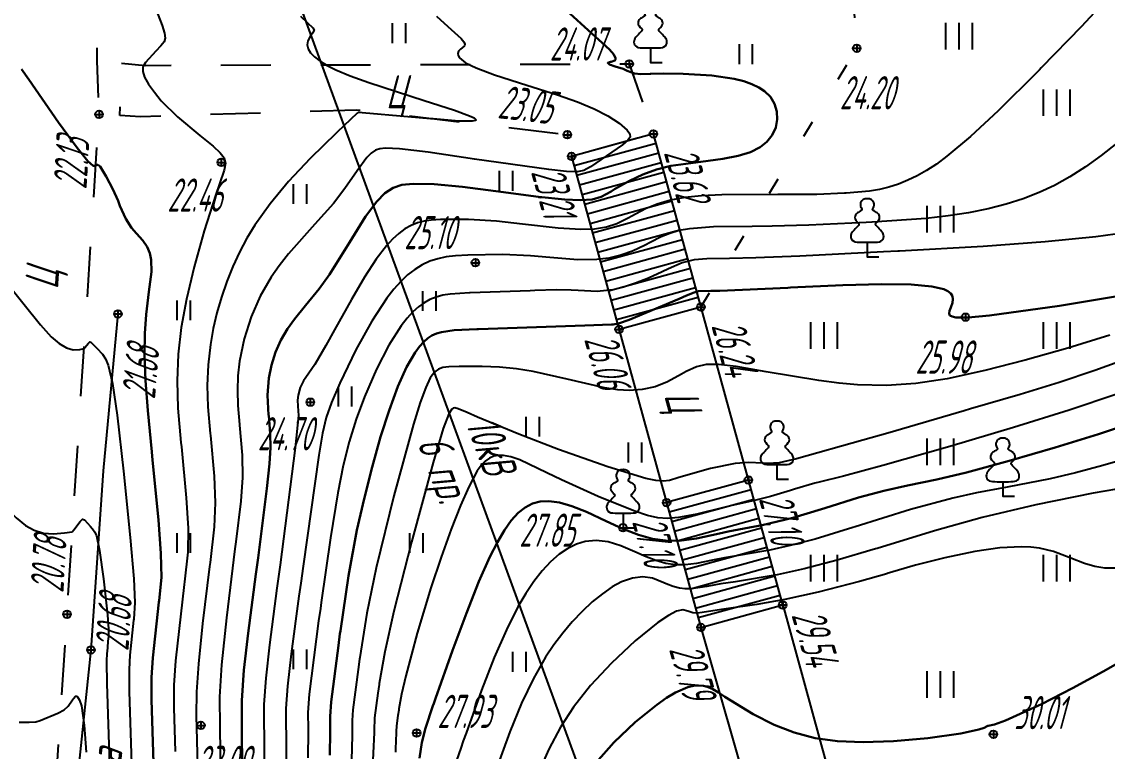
# Model space of a CAD drawing. Extents: x 1233805 to 1234355, y 654698 to 655114.
# Drawn here: x 1234226.26 to 1234258.92, y 654843.69 to 654865.64 of the extents above; entities that cross this region are included whole.
import ezdxf

# ---------------------------------------------------------------- set-up
doc = ezdxf.new("R2010")
doc.units = 0
doc.linetypes.add('ИИDash_05_15', pattern=[2, 0.5, -1.5])
doc.linetypes.add('ИИDash_15_15', pattern=[3, 1.5, -1.5])
for name, color, linetype, lineweight in [('ИИ_ГИДРОГРАФИЯ', 3, 'Continuous', 25), ('ИИ_ГОРИЗОНТАЛИ_ОСН', 32, 'Continuous', 25), ('ИИ_ГОРИЗОНТАЛИ_УТОЛЩ', 32, 'Continuous', 30), ('ИИ_ДОРОГИ_АД', 7, 'Continuous', 25), ('ИИ_ЛЭП_ВН', 250, 'Continuous', 25), ('ИИ_ОТМЕТКИ', 7, 'Continuous', 25), ('ИИ_СООРУЖЕНИЕ', 7, 'Continuous', 25), ('ИИ_УГОДЬЯ', 7, 'Continuous', 25)]:
    doc.layers.add(name, color=color, linetype=linetype, lineweight=lineweight)
doc.styles.add('VNIPISIMPLEXCUR', font='simplex.shx', dxfattribs={"width": 0.8, "oblique": 15})
doc.styles.add('ГОСТ 2.304 КУРСИВ', font='cs_gost2304.shx', dxfattribs={"oblique": 15})

# ---------------------------------------------------------------- blocks, each defined once
blk = doc.blocks.new('ИИ05401')
at = {"color": 0, "linetype": 'Continuous', "lineweight": 25}
for points in [[(-0.4, 1.2), (-0.4, 0)], [(0.4, 1.2), (0.4, 0)]]:
    blk.add_lwpolyline(points, dxfattribs=at)
blk = doc.blocks.new('ИИ053881')
at = {"color": 0, "linetype": 'Continuous', "lineweight": 25}
blk.add_lwpolyline([(0, 0.875), (0.129, 0.876), (0.342, 0.878), (0.479, 0.882), (0.614, 0.891), (0.726, 0.907), (0.816, 0.94), (0.906, 1), (0.956, 1.071), (0.983, 1.151), (0.991, 1.231), (0.986, 1.295), (0.963, 1.379), (0.932, 1.445), (0.884, 1.516), (0.798, 1.61), (0.719, 1.692), (0.646, 1.766), (0.575, 1.842), (0.536, 1.889), (0.511, 1.929), (0.501, 1.967), (0.504, 1.992), (0.518, 2.017), (0.545, 2.049), (0.608, 2.115), (0.679, 2.198), (0.732, 2.29), (0.745, 2.372), (0.736, 2.444), (0.709, 2.515), (0.672, 2.575), (0.633, 2.617), (0.596, 2.646), (0.548, 2.678), (0.495, 2.709), (0.408, 2.76), (0.363, 2.789), (0.336, 2.812), (0.324, 2.831), (0.321, 2.846), (0.325, 2.865), (0.335, 2.89), (0.353, 2.928), (0.372, 2.968), (0.4, 3.034), (0.413, 3.103), (0.412, 3.19), (0.398, 3.247), (0.363, 3.319), (0.32, 3.377), (0.284, 3.414), (0.246, 3.444), (0.181, 3.476), (0.125, 3.489), (0.07, 3.496), (0, 3.5), (-0.07, 3.496), (-0.125, 3.489), (-0.181, 3.476), (-0.246, 3.444), (-0.284, 3.414), (-0.32, 3.377), (-0.363, 3.319), (-0.398, 3.247), (-0.412, 3.19), (-0.413, 3.103), (-0.4, 3.034), (-0.372, 2.968), (-0.353, 2.928), (-0.335, 2.89), (-0.325, 2.865), (-0.321, 2.846), (-0.324, 2.831), (-0.336, 2.812), (-0.363, 2.789), (-0.408, 2.76), (-0.495, 2.709), (-0.548, 2.678), (-0.596, 2.646), (-0.633, 2.617), (-0.672, 2.575), (-0.709, 2.515), (-0.736, 2.444), (-0.745, 2.372), (-0.732, 2.29), (-0.679, 2.198), (-0.608, 2.115), (-0.545, 2.049), (-0.518, 2.017), (-0.504, 1.992), (-0.501, 1.967), (-0.511, 1.929), (-0.536, 1.889), (-0.575, 1.842), (-0.646, 1.766), (-0.719, 1.692), (-0.798, 1.61), (-0.884, 1.516), (-0.932, 1.445), (-0.963, 1.379), (-0.986, 1.295), (-0.991, 1.231), (-0.983, 1.151), (-0.956, 1.071), (-0.906, 1), (-0.816, 0.94), (-0.726, 0.907), (-0.614, 0.891), (-0.479, 0.882), (-0.342, 0.878), (-0.129, 0.876)], close=True, dxfattribs=at)
blk.add_lwpolyline([(0, 0.875), (0, 0), (0.7, 0)], dxfattribs=at)
blk = doc.blocks.new('ии05402')
at = {"color": 0, "linetype": 'Continuous', "lineweight": 25}
for points in [[(-0.8, 0), (-0.8, 1.6)], [(0, 0), (0, 1.6)], [(0.8, 0), (0.8, 1.6)]]:
    blk.add_lwpolyline(points, dxfattribs=at)
blk = doc.blocks.new('PICKET')
at = {"color": 0, "linetype": 'Continuous', "lineweight": 25}
for p, q in [((-0.23, 0), (0.23, 0)), ((0, 0.23), (0, -0.23))]:
    blk.add_line(p, q, dxfattribs=at)
blk.add_circle((0, 0), 0.23, dxfattribs=at)
at = {"color": 0, "linetype": 'Continuous', "style": 'VNIPISIMPLEXCUR', "oblique": 15, "width": 0.8}
blk.add_attdef('OTMETKA', (1.25, 0.3), '', height=2, dxfattribs=at)
at = {"color": 8, "linetype": 'Continuous', "style": 'VNIPISIMPLEXCUR', "oblique": 15, "width": 0.8, "flags": 1}
blk.add_attdef('NOMER', (1.25, -2.7), '', height=2, dxfattribs=at)

msp = doc.modelspace()

# ---------------------------------------------------------------- linework, layer by layer
at = {"layer": 'ИИ_ГИДРОГРАФИЯ', "elevation": 21.68, "flags": 128}
msp.add_lwpolyline([(1234229.153, 654856.846), (1234228.714, 654852.122), (1234228.343, 654846.737), (1234227.74, 654840.98), (1234227.342, 654834.192), (1234226.877, 654828.079), (1234226.296, 654824.32)], dxfattribs=at)
at = {"layer": 'ИИ_ГОРИЗОНТАЛИ_ОСН', "flags": 128}
for points, elevation in [([(1234258.901, 654866.328), (1234258.143, 654865.487), (1234256.93, 654864.247), (1234256.875, 654864.192), (1234256.805, 654864.122), (1234255.629, 654862.951), (1234254.805, 654862.182), (1234254.093, 654861.588), (1234253.774, 654861.354), (1234253.475, 654861.158), (1234253.198, 654861.002), (1234252.919, 654860.867), (1234252.635, 654860.753), (1234252.347, 654860.661), (1234252.059, 654860.59), (1234251.76, 654860.537), (1234251.064, 654860.476), (1234251.059, 654860.476), (1234251.006, 654860.473), (1234250.177, 654860.437), (1234249.316, 654860.433), (1234249.005, 654860.436), (1234247.32, 654860.43), (1234246.708, 654860.399), (1234246.212, 654860.347), (1234245.775, 654860.266), (1234245.38, 654860.151), (1234245.02, 654860.002), (1234244.618, 654859.787), (1234244.505, 654859.723), (1234244.162, 654859.553), (1234243.848, 654859.45), (1234243.495, 654859.393), (1234243.079, 654859.38), (1234242.395, 654859.422), (1234241.326, 654859.542), (1234240.542, 654859.633), (1234239.701, 654859.69), (1234238.858, 654859.682), (1234238.576, 654859.667), (1234238.362, 654859.637), (1234238.162, 654859.584), (1234237.974, 654859.508), (1234237.785, 654859.401), (1234237.6, 654859.265), (1234237.417, 654859.098), (1234237.234, 654858.898), (1234236.924, 654858.492), (1234236.571, 654857.952), (1234236.176, 654857.283), (1234235.669, 654856.365), (1234235.411, 654855.893), (1234235.078, 654855.323), (1234234.81, 654854.931), (1234234.739, 654854.833), (1234234.635, 654854.629), (1234234.572, 654854.402), (1234234.559, 654854.25), (1234234.568, 654854.072), (1234234.568, 654854.069), (1234234.584, 654853.786), (1234234.484, 654852.818), (1234234.032, 654849.301), (1234233.938, 654848.595), (1234233.714, 654846.888), (1234233.599, 654845.885), (1234233.543, 654845.094), (1234233.547, 654844.371), (1234233.549, 654844.304), (1234233.553, 654843.329)], 24.5), ([(1234230.224, 654866.194), (1234230.489, 654865.523), (1234230.557, 654865.294), (1234230.573, 654865.14), (1234230.542, 654865.029), (1234230.449, 654864.911), (1234230.291, 654864.748), (1234229.98, 654864.413), (1234229.9, 654864.274), (1234229.9, 654864.148), (1234229.901, 654864.144), (1234229.902, 654864.139), (1234229.954, 654863.972), (1234230.075, 654863.757), (1234230.25, 654863.513), (1234230.458, 654863.26), (1234230.942, 654862.772), (1234231.623, 654862.208), (1234232.018, 654861.888), (1234232.235, 654861.692), (1234232.355, 654861.537), (1234232.386, 654861.383), (1234232.347, 654861.171), (1234232.21, 654860.756), (1234232.1, 654860.439), (1234231.75, 654859.341), (1234231.446, 654858.26), (1234231.214, 654857.287), (1234231.057, 654856.436), (1234230.965, 654855.636), (1234230.934, 654854.833), (1234230.961, 654854.011), (1234231.051, 654852.973), (1234231.064, 654852.843), (1234231.209, 654851.317), (1234231.267, 654850.399), (1234231.257, 654849.674), (1234231.161, 654848.787), (1234231.151, 654848.707), (1234230.889, 654846.407), (1234230.841, 654845.68), (1234230.836, 654844.997), (1234230.875, 654843.681)], 22.5), ([(1234234.649, 654865.801), (1234234.858, 654865.601), (1234235.015, 654865.453), (1234235.055, 654865.381), (1234235.003, 654865.29), (1234234.934, 654865.191), (1234234.867, 654865.063), (1234234.848, 654864.943), (1234234.874, 654864.822), (1234234.947, 654864.7), (1234235.068, 654864.574), (1234235.236, 654864.448), (1234235.451, 654864.32), (1234235.714, 654864.19), (1234236.143, 654864.012), (1234236.703, 654863.807), (1234238.366, 654863.265), (1234239.279, 654862.973), (1234239.734, 654862.808), (1234239.867, 654862.744), (1234239.924, 654862.696), (1234239.906, 654862.662), (1234239.812, 654862.643), (1234239.411, 654862.647), (1234238.642, 654862.709), (1234238.557, 654862.717), (1234237.305, 654862.822), (1234237.07, 654862.841), (1234236.5, 654862.894), (1234236.432, 654862.902), (1234236.382, 654862.906), (1234236.35, 654862.883), (1234236.349, 654862.882), (1234235.747, 654862.309), (1234235.731, 654862.293), (1234234.934, 654861.52), (1234234.286, 654860.828), (1234233.73, 654860.158), (1234233.276, 654859.517), (1234233.035, 654859.119), (1234232.813, 654858.702), (1234232.61, 654858.267), (1234232.429, 654857.817), (1234232.269, 654857.353), (1234232.133, 654856.879), (1234232.021, 654856.402), (1234231.936, 654855.928), (1234231.865, 654855.309), (1234231.841, 654854.687), (1234231.861, 654854.051), (1234231.93, 654853.248), (1234231.936, 654853.186), (1234232.048, 654851.961), (1234232.084, 654851.162), (1234232.054, 654850.436), (1234231.93, 654849.371), (1234231.914, 654849.243), (1234231.703, 654847.532), (1234231.576, 654846.319), (1234231.519, 654845.481), (1234231.507, 654844.754), (1234231.528, 654844.021), (1234231.529, 654843.99), (1234231.558, 654842.93)], 23), ([(1234238.736, 654865.802), (1234239.081, 654865.492), (1234239.479, 654865.128), (1234239.559, 654865.032), (1234239.589, 654864.962), (1234239.575, 654864.91), (1234239.512, 654864.854), (1234239.455, 654864.81), (1234239.4, 654864.747), (1234239.379, 654864.683), (1234239.389, 654864.616), (1234239.432, 654864.546), (1234239.615, 654864.4), (1234239.927, 654864.246), (1234240.484, 654864.039), (1234241.454, 654863.727), (1234242.373, 654863.432), (1234242.976, 654863.221), (1234243.476, 654863.014), (1234243.896, 654862.802), (1234244.231, 654862.587), (1234244.47, 654862.376), (1234244.554, 654862.258), (1234244.561, 654862.164), (1234244.496, 654862.071), (1234244.329, 654861.936), (1234243.37, 654861.271), (1234243.167, 654861.159), (1234242.966, 654861.119), (1234242.653, 654861.126), (1234242.113, 654861.186), (1234239.877, 654861.505), (1234238.487, 654861.706), (1234237.625, 654861.815), (1234237.207, 654861.831), (1234237.037, 654861.814), (1234236.902, 654861.768), (1234236.772, 654861.683), (1234236.645, 654861.555), (1234236.353, 654861.145), (1234235.985, 654860.614), (1234235.635, 654860.17), (1234235.076, 654859.549), (1234234.283, 654858.657), (1234234, 654858.295), (1234233.764, 654857.955), (1234233.436, 654857.38), (1234233.164, 654856.754), (1234232.954, 654856.092), (1234232.815, 654855.419), (1234232.764, 654854.981), (1234232.747, 654854.541), (1234232.761, 654854.091), (1234232.809, 654853.523), (1234232.812, 654853.497), (1234232.889, 654852.594), (1234232.901, 654851.926), (1234232.852, 654851.208), (1234232.703, 654849.992), (1234232.676, 654849.779), (1234232.419, 654847.704), (1234232.27, 654846.289), (1234232.211, 654845.322), (1234232.219, 654844.402), (1234232.222, 654844.323), (1234232.236, 654843.17)], 23.5), ([(1234259.203, 654861.978), (1234258.734, 654861.606), (1234258.26, 654861.267), (1234257.793, 654860.969), (1234257.328, 654860.712), (1234256.866, 654860.494), (1234256.39, 654860.309), (1234255.879, 654860.147), (1234255.332, 654860.007), (1234254.745, 654859.889), (1234254.132, 654859.794), (1234253.469, 654859.718), (1234251.846, 654859.605), (1234251.835, 654859.605), (1234251.664, 654859.596), (1234249.941, 654859.511), (1234248.831, 654859.481), (1234248.236, 654859.479), (1234247.07, 654859.464), (1234246.348, 654859.407), (1234246.039, 654859.35), (1234245.757, 654859.268), (1234245.493, 654859.161), (1234245.17, 654858.996), (1234245.015, 654858.915), (1234244.637, 654858.737), (1234244.281, 654858.609), (1234243.925, 654858.522), (1234243.563, 654858.477), (1234242.99, 654858.475), (1234242.151, 654858.544), (1234241.569, 654858.596), (1234240.735, 654858.628), (1234239.683, 654858.608), (1234239.31, 654858.59), (1234239.03, 654858.558), (1234238.774, 654858.504), (1234238.536, 654858.427), (1234238.305, 654858.321), (1234238.083, 654858.186), (1234237.87, 654858.021), (1234237.663, 654857.824), (1234237.459, 654857.592), (1234237.246, 654857.315), (1234236.794, 654856.624), (1234236.315, 654855.76), (1234235.832, 654854.765), (1234235.582, 654854.184), (1234235.423, 654853.725), (1234235.308, 654853.256), (1234235.194, 654852.594), (1234234.724, 654849.256), (1234234.655, 654848.748), (1234234.601, 654848.356), (1234234.368, 654846.619), (1234234.255, 654845.647), (1234234.207, 654844.976), (1234234.21, 654844.36), (1234234.212, 654844.295), (1234234.211, 654843.409)], 25), ([(1234259.735, 654859.321), (1234258.57, 654859.159), (1234257.047, 654859.011), (1234255.179, 654858.878), (1234252.661, 654858.736), (1234252.611, 654858.734), (1234252.183, 654858.711), (1234249.667, 654858.582), (1234248.347, 654858.53), (1234247.556, 654858.514), (1234246.874, 654858.499), (1234246.485, 654858.467), (1234246.128, 654858.383), (1234245.72, 654858.201), (1234245.526, 654858.106), (1234245.115, 654857.921), (1234244.719, 654857.767), (1234244.361, 654857.65), (1234244.046, 654857.574), (1234243.574, 654857.523), (1234243.002, 654857.545), (1234242.788, 654857.56), (1234242.348, 654857.568), (1234241.698, 654857.546), (1234241.557, 654857.54), (1234239.751, 654857.476), (1234239.731, 654857.476), (1234239.146, 654857.441), (1234238.928, 654857.404), (1234238.732, 654857.351), (1234238.542, 654857.275), (1234238.363, 654857.178), (1234238.193, 654857.057), (1234238.029, 654856.912), (1234237.853, 654856.721), (1234237.673, 654856.489), (1234237.303, 654855.908), (1234236.928, 654855.183), (1234236.571, 654854.354), (1234236.323, 654853.676), (1234236.115, 654852.997), (1234235.935, 654852.28), (1234235.77, 654851.465), (1234235.545, 654850.113), (1234235.269, 654848.163), (1234235.244, 654847.984), (1234235.193, 654847.611), (1234234.91, 654845.409), (1234234.871, 654844.857), (1234234.874, 654844.349), (1234234.875, 654844.285), (1234234.87, 654843.491)], 25.5), ([(1234225.934, 654857.626), (1234226.338, 654857.124), (1234226.824, 654856.52), (1234227.151, 654856.16), (1234227.386, 654855.957), (1234227.605, 654855.827), (1234227.806, 654855.769), (1234228.004, 654855.779), (1234228.135, 654855.804)], 21.5), ([(1234258.988, 654856.21), (1234257.725, 654855.818), (1234256.443, 654855.454), (1234255.231, 654855.144), (1234254.095, 654854.897), (1234253.153, 654854.753), (1234252.276, 654854.693), (1234251.399, 654854.712), (1234250.854, 654854.76), (1234250.24, 654854.838), (1234248.657, 654855.105), (1234247.748, 654855.263), (1234247.225, 654855.324), (1234246.849, 654855.322), (1234246.554, 654855.258), (1234246.244, 654855.112), (1234246.11, 654855.034), (1234245.682, 654854.802), (1234245.311, 654854.656), (1234244.928, 654854.57), (1234244.53, 654854.544), (1234244.192, 654854.566), (1234243.793, 654854.624), (1234242.669, 654854.878), (1234241.646, 654855.113), (1234241.142, 654855.193), (1234240.629, 654855.244), (1234240.108, 654855.267), (1234239.512, 654855.263), (1234239.473, 654855.263), (1234239.423, 654855.262), (1234239.104, 654855.252), (1234238.927, 654855.229), (1234238.796, 654855.183), (1234238.687, 654855.101), (1234238.551, 654854.92), (1234238.413, 654854.627), (1234238.25, 654854.176), (1234238.049, 654853.53), (1234237.454, 654851.37), (1234236.921, 654849.207), (1234236.64, 654847.84), (1234236.431, 654846.507), (1234236.424, 654846.457), (1234236.38, 654846.146), (1234236.221, 654844.933), (1234236.199, 654844.618), (1234236.201, 654844.324), (1234236.202, 654844.266), (1234236.19, 654843.689), (1234236.115, 654842.358)], 26.5), ([(1234228.135, 654855.804), (1234228.161, 654855.835), (1234228.269, 654855.966), (1234228.308, 654856.003), (1234228.344, 654855.991), (1234228.404, 654855.932), (1234228.486, 654855.849), (1234228.524, 654855.816), (1234228.693, 654855.637), (1234228.781, 654855.489), (1234228.857, 654855.301), (1234228.991, 654854.755), (1234229.13, 654853.804), (1234229.318, 654852.113), (1234229.522, 654850.12), (1234229.633, 654848.872), (1234229.666, 654848.162), (1234229.63, 654847.662), (1234229.627, 654847.636), (1234229.514, 654846.584), (1234229.489, 654846.145), (1234229.495, 654845.483), (1234229.57, 654843)], 21.5), ([(1234259.518, 654855.491), (1234258.546, 654855.141), (1234257.473, 654854.786), (1234256.3, 654854.424), (1234254.8, 654853.986), (1234254.613, 654853.932), (1234252.311, 654853.262), (1234251.562, 654853.043), (1234249.571, 654852.481), (1234249.045, 654852.363), (1234248.695, 654852.345), (1234248.545, 654852.357), (1234248.131, 654852.378), (1234247.718, 654852.343), (1234246.983, 654852.192), (1234246.099, 654851.944), (1234245.999, 654851.912), (1234245.745, 654851.837), (1234245.558, 654851.815), (1234245.336, 654851.833), (1234245.031, 654851.898), (1234243.891, 654852.241), (1234242.407, 654852.763), (1234241.213, 654853.227), (1234239.973, 654853.743), (1234239.656, 654853.882), (1234239.394, 654853.993), (1234239.293, 654854.018), (1234239.244, 654854.008), (1234239.199, 654853.977), (1234239.107, 654853.838), (1234238.94, 654853.399), (1234238.64, 654852.379), (1234237.987, 654849.979), (1234237.456, 654847.904), (1234237.181, 654846.684), (1234237.018, 654845.723), (1234237.014, 654845.693), (1234236.977, 654845.438), (1234236.877, 654844.695), (1234236.864, 654844.309), (1234236.866, 654844.256), (1234236.807, 654843.008)], 27), ([(1234259.202, 654854.435), (1234257.772, 654853.953), (1234256.09, 654853.424), (1234254.178, 654852.853), (1234252.163, 654852.28), (1234250.981, 654851.959), (1234250.252, 654851.779), (1234250.12, 654851.749), (1234249.508, 654851.568), (1234249.39, 654851.53), (1234248.788, 654851.35), (1234248.308, 654851.23), (1234248.21, 654851.212), (1234247.62, 654851.082), (1234247.383, 654851.021), (1234246.572, 654850.823), (1234246.022, 654850.721), (1234245.69, 654850.694), (1234245.395, 654850.714), (1234245.082, 654850.784), (1234244.67, 654850.922), (1234243.6, 654851.352), (1234242.495, 654851.854), (1234242.06, 654852.069), (1234241.246, 654852.451), (1234240.977, 654852.544), (1234240.754, 654852.588), (1234240.598, 654852.59), (1234240.458, 654852.563), (1234240.328, 654852.504), (1234240.205, 654852.412), (1234240.086, 654852.286), (1234239.966, 654852.12), (1234239.708, 654851.647), (1234239.46, 654851.086), (1234239.18, 654850.371), (1234238.878, 654849.524), (1234238.572, 654848.603), (1234238.159, 654847.242), (1234237.816, 654845.962), (1234237.688, 654845.408), (1234237.608, 654844.96), (1234237.604, 654844.929), (1234237.578, 654844.768), (1234237.532, 654844.457), (1234237.528, 654844.286), (1234237.529, 654844.246), (1234237.506, 654843.759), (1234237.5, 654843.658)], 27.5), ([(1234259.612, 654852.53), (1234258.787, 654852.283), (1234257.963, 654852.061), (1234257.193, 654851.879), (1234255.903, 654851.63), (1234254.984, 654851.458), (1234254.269, 654851.301), (1234253.001, 654850.958), (1234251.327, 654850.438), (1234251.257, 654850.416), (1234250.124, 654850.072), (1234249.372, 654849.877), (1234248.76, 654849.74), (1234247.989, 654849.607), (1234247.401, 654849.508), (1234247.045, 654849.434), (1234246.56, 654849.338), (1234246.216, 654849.297), (1234245.924, 654849.299), (1234245.637, 654849.339), (1234245.334, 654849.423), (1234244.999, 654849.553), (1234244.778, 654849.654), (1234244.285, 654849.867), (1234243.9, 654849.984), (1234243.542, 654850.028), (1234243.208, 654849.999), (1234242.947, 654849.92), (1234242.686, 654849.792), (1234242.426, 654849.614), (1234242.168, 654849.388), (1234241.913, 654849.116), (1234241.664, 654848.797), (1234241.42, 654848.435), (1234241.183, 654848.029), (1234240.839, 654847.344), (1234240.475, 654846.507), (1234240.091, 654845.525), (1234239.627, 654844.237), (1234239.544, 654844.001), (1234239.465, 654843.779), (1234239.196, 654843.005)], 28.5), ([(1234259.548, 654851.631), (1234258.488, 654851.451), (1234256.766, 654851.105), (1234255.151, 654850.72), (1234253.717, 654850.32), (1234251.992, 654849.791), (1234251.944, 654849.776), (1234250.792, 654849.433), (1234249.795, 654849.176), (1234248.986, 654848.995), (1234247.735, 654848.788), (1234247.292, 654848.721), (1234246.868, 654848.644), (1234246.399, 654848.571), (1234246.219, 654848.572), (1234246.043, 654848.597), (1234245.857, 654848.648), (1234245.651, 654848.728), (1234245.578, 654848.76), (1234245.24, 654848.891), (1234244.944, 654848.934), (1234244.632, 654848.899), (1234244.303, 654848.782), (1234244.027, 654848.631), (1234243.731, 654848.429), (1234243.425, 654848.182), (1234243.118, 654847.897), (1234242.82, 654847.583), (1234242.534, 654847.245), (1234242.266, 654846.89), (1234242.02, 654846.521), (1234241.655, 654845.881), (1234241.298, 654845.135), (1234240.945, 654844.277), (1234240.518, 654843.119)], 29), ([(1234224.627, 654848.917), (1234224.65, 654849.175), (1234224.764, 654850.498), (1234224.822, 654851.039), (1234224.894, 654851.36), (1234224.941, 654851.468), (1234224.997, 654851.54), (1234225.061, 654851.575), (1234225.135, 654851.575), (1234225.231, 654851.533), (1234225.35, 654851.446), (1234225.714, 654851.087), (1234226.092, 654850.708), (1234226.375, 654850.479), (1234226.637, 654850.338), (1234226.918, 654850.254), (1234227.215, 654850.229), (1234227.55, 654850.259), (1234227.782, 654850.292)], 21), ([(1234227.782, 654850.293), (1234227.828, 654850.352), (1234228.021, 654850.602), (1234228.092, 654850.673), (1234228.154, 654850.65), (1234228.33, 654850.449), (1234228.381, 654850.386), (1234228.386, 654850.38), (1234228.455, 654850.283), (1234228.505, 654850.164), (1234228.602, 654849.728), (1234228.722, 654848.876), (1234228.842, 654847.797), (1234228.875, 654847.359), (1234228.866, 654847.115), (1234228.865, 654847.1), (1234228.841, 654846.841), (1234228.826, 654846.673), (1234228.825, 654846.662), (1234228.814, 654846.376), (1234228.824, 654845.726), (1234228.918, 654842.66)], 21), ([(1234259.142, 654849.196), (1234258.844, 654849.197), (1234258.543, 654849.244), (1234258.23, 654849.335), (1234257.817, 654849.495), (1234257.297, 654849.693), (1234256.881, 654849.796), (1234256.621, 654849.829), (1234256.336, 654849.841), (1234255.685, 654849.809), (1234254.929, 654849.7), (1234254.028, 654849.509), (1234253.148, 654849.284), (1234252.293, 654849.032), (1234252.281, 654849.028), (1234251.461, 654848.794), (1234250.217, 654848.475), (1234249.212, 654848.25), (1234248.375, 654848.101), (1234247.385, 654847.96), (1234247.183, 654847.934), (1234246.729, 654847.866), (1234246.582, 654847.845), (1234246.449, 654847.854), (1234246.303, 654847.902), (1234246.294, 654847.907), (1234246.143, 654847.943), (1234245.959, 654847.902), (1234245.712, 654847.777), (1234245.397, 654847.565), (1234244.718, 654847.012), (1234244.004, 654846.34), (1234243.373, 654845.663), (1234242.857, 654845.013), (1234242.464, 654844.411), (1234242.113, 654843.75), (1234241.79, 654843.01)], 29.5), ([(1234226.181, 654844.559), (1234226.481, 654844.559), (1234226.681, 654844.572), (1234226.816, 654844.615), (1234226.816, 654844.615), (1234226.816, 654844.615), (1234227.349, 654844.836), (1234227.537, 654844.937), (1234227.657, 654845.042), (1234227.79, 654845.239), (1234227.814, 654845.278), (1234227.876, 654845.35), (1234227.905, 654845.35), (1234227.939, 654845.327), (1234228.001, 654845.229), (1234228.054, 654845.057), (1234228.139, 654844.47), (1234228.196, 654843.661)], 20.5)]:
    msp.add_lwpolyline(points, dxfattribs=dict(at, elevation=elevation))
at = {"layer": 'ИИ_ГОРИЗОНТАЛИ_УТОЛЩ', "flags": 128}
for points, elevation in [([(1234242.75, 654865.88), (1234243.305, 654865.384), (1234243.943, 654864.802), (1234244.074, 654864.647), (1234244.124, 654864.535), (1234244.121, 654864.496), (1234244.098, 654864.466), (1234243.99, 654864.431), (1234243.975, 654864.428), (1234243.889, 654864.395), (1234243.945, 654864.35), (1234244.117, 654864.292), (1234244.353, 654864.213), (1234244.478, 654864.157), (1234244.697, 654864.077), (1234244.885, 654864.06), (1234245.169, 654864.068), (1234245.185, 654864.069), (1234245.553, 654864.079), (1234246.153, 654864.066), (1234247.017, 654864.016), (1234247.693, 654863.916), (1234247.978, 654863.845), (1234248.225, 654863.76), (1234248.435, 654863.661), (1234248.607, 654863.548), (1234248.783, 654863.373), (1234248.909, 654863.166), (1234248.979, 654862.935), (1234248.99, 654862.692), (1234248.941, 654862.45), (1234248.834, 654862.223), (1234248.676, 654862.023), (1234248.474, 654861.859), (1234248.186, 654861.713), (1234247.814, 654861.598), (1234247.355, 654861.51), (1234246.688, 654861.424), (1234245.791, 654861.298), (1234245.36, 654861.19), (1234244.946, 654861.041), (1234244.546, 654860.853), (1234244.095, 654860.593), (1234243.994, 654860.532), (1234243.687, 654860.37), (1234243.416, 654860.29), (1234243.073, 654860.262), (1234242.596, 654860.283), (1234241.807, 654860.366), (1234240.526, 654860.535), (1234239.515, 654860.669), (1234238.665, 654860.752), (1234238.033, 654860.757), (1234237.699, 654860.725), (1234237.438, 654860.638), (1234237.186, 654860.474), (1234236.939, 654860.227), (1234236.606, 654859.771), (1234236.122, 654858.989), (1234235.523, 654858.032), (1234235.21, 654857.604), (1234234.799, 654857.1), (1234234.465, 654856.692), (1234234.251, 654856.394), (1234234.059, 654856.057), (1234233.899, 654855.692), (1234233.776, 654855.304), (1234233.694, 654854.91), (1234233.653, 654854.396), (1234233.689, 654853.797), (1234233.69, 654853.784), (1234233.734, 654853.246), (1234233.741, 654852.826), (1234233.711, 654852.338), (1234233.629, 654851.589), (1234233.369, 654849.512), (1234233.302, 654849.014), (1234233.072, 654847.244), (1234232.944, 654846.123), (1234232.879, 654845.213), (1234232.883, 654844.381), (1234232.885, 654844.314), (1234232.895, 654843.249)], 24), ([(1234226.25, 654864.209), (1234226.471, 654863.892), (1234227.371, 654862.605), (1234227.927, 654861.84), (1234228.254, 654861.438), (1234228.406, 654861.304), (1234228.459, 654861.3), (1234228.473, 654861.307), (1234228.48, 654861.311), (1234228.487, 654861.314), (1234228.488, 654861.314), (1234228.489, 654861.315)], 22), ([(1234228.489, 654861.315), (1234228.494, 654861.318), (1234228.517, 654861.331), (1234228.533, 654861.332), (1234228.541, 654861.329), (1234228.565, 654861.32), (1234228.567, 654861.319), (1234228.623, 654861.275), (1234228.801, 654860.98), (1234228.998, 654860.596), (1234229.157, 654860.244), (1234229.216, 654860.096), (1234229.388, 654859.708), (1234229.567, 654859.435), (1234229.717, 654859.267), (1234229.907, 654859.05), (1234230.03, 654858.868), (1234230.113, 654858.676), (1234230.158, 654858.471), (1234230.16, 654858.108), (1234230.089, 654857.509), (1234230.002, 654856.823), (1234229.961, 654856.256), (1234229.955, 654855.609), (1234229.986, 654854.839), (1234230.053, 654853.937), (1234230.172, 654852.698), (1234230.197, 654852.442), (1234230.371, 654850.655), (1234230.45, 654849.635), (1234230.461, 654848.917), (1234230.395, 654848.22), (1234230.389, 654848.171), (1234230.201, 654846.496), (1234230.164, 654845.904), (1234230.166, 654845.24), (1234230.223, 654843.34)], 22), ([(1234259.709, 654857.462), (1234257.481, 654857.09), (1234255.371, 654856.799), (1234254.73, 654856.739), (1234254.357, 654856.74), (1234254.248, 654856.763), (1234254.183, 654856.802), (1234254.157, 654856.86), (1234254.167, 654856.941), (1234254.205, 654857.041), (1234254.257, 654857.181), (1234254.273, 654857.286), (1234254.257, 654857.378), (1234254.208, 654857.458), (1234254.121, 654857.529), (1234253.999, 654857.588), (1234253.64, 654857.674), (1234253.019, 654857.726), (1234252.121, 654857.737), (1234250.961, 654857.709), (1234249.383, 654857.637), (1234249.311, 654857.634), (1234247.263, 654857.544), (1234246.989, 654857.541), (1234246.621, 654857.527), (1234246.489, 654857.494), (1234246.26, 654857.396), (1234246.036, 654857.297), (1234244.529, 654856.67), (1234244.213, 654856.56), (1234244.052, 654856.531), (1234244.045, 654856.531), (1234243.998, 654856.528), (1234243.203, 654856.492), (1234240.003, 654856.384), (1234239.947, 654856.382), (1234239.271, 654856.353), (1234238.89, 654856.299), (1234238.737, 654856.253), (1234238.602, 654856.192), (1234238.478, 654856.111), (1234238.358, 654856.007), (1234238.228, 654855.863), (1234238.098, 654855.687), (1234237.838, 654855.24), (1234237.576, 654854.659), (1234237.31, 654853.942), (1234237.055, 654853.143), (1234236.799, 654852.239), (1234236.557, 654851.281), (1234236.345, 654850.336), (1234236.091, 654848.968), (1234235.847, 654847.311), (1234235.834, 654847.22), (1234235.786, 654846.874), (1234235.566, 654845.171), (1234235.535, 654844.738), (1234235.537, 654844.337), (1234235.539, 654844.275), (1234235.528, 654843.575)], 26), ([(1234259.787, 654853.608), (1234258.655, 654853.229), (1234257.353, 654852.826), (1234255.96, 654852.423), (1234254.678, 654852.079), (1234253.793, 654851.865), (1234252.911, 654851.679), (1234252.194, 654851.525), (1234251.437, 654851.319), (1234250.416, 654851.002), (1234250.323, 654850.973), (1234249.456, 654850.711), (1234248.534, 654850.485), (1234248.154, 654850.417), (1234247.511, 654850.295), (1234247.253, 654850.235), (1234246.555, 654850.087), (1234246.034, 654850.023), (1234245.629, 654850.025), (1234245.231, 654850.082), (1234244.811, 654850.198), (1234244.346, 654850.379), (1234243.839, 654850.615), (1234243.245, 654850.89), (1234242.812, 654851.062), (1234242.436, 654851.171), (1234242.113, 654851.216), (1234241.859, 654851.203), (1234241.625, 654851.141), (1234241.405, 654851.026), (1234241.195, 654850.857), (1234240.988, 654850.63), (1234240.781, 654850.339), (1234240.568, 654849.978), (1234240.345, 654849.538), (1234240.014, 654848.791), (1234239.636, 654847.846), (1234239.216, 654846.715), (1234238.709, 654845.276), (1234238.656, 654845.124), (1234238.631, 654845.053), (1234238.404, 654844.379), (1234238.296, 654843.955), (1234238.226, 654843.479)], 28), ([(1234259.678, 654846.594), (1234258.797, 654846.084), (1234257.872, 654845.582), (1234256.939, 654845.108), (1234255.859, 654844.612), (1234255.521, 654844.489), (1234255.334, 654844.457), (1234255.324, 654844.457), (1234255.306, 654844.447), (1234255.213, 654844.395), (1234255.048, 654844.341), (1234254.507, 654844.225), (1234253.513, 654844.083), (1234252.485, 654843.989), (1234251.573, 654843.958), (1234250.799, 654843.989), (1234250.13, 654844.084), (1234249.496, 654844.25), (1234248.895, 654844.484), (1234248.267, 654844.809), (1234247.414, 654845.329), (1234247.217, 654845.456), (1234247.049, 654845.555), (1234246.909, 654845.616), (1234246.769, 654845.653), (1234246.624, 654845.665), (1234246.467, 654845.652), (1234246.299, 654845.613), (1234245.928, 654845.454), (1234245.66, 654845.295), (1234245.361, 654845.088), (1234244.71, 654844.561), (1234244.073, 654843.953), (1234243.54, 654843.35)], 30)]:
    msp.add_lwpolyline(points, dxfattribs=dict(at, elevation=elevation))
at = {"layer": 'ИИ_ДОРОГИ_АД', "linetype": 'ИИDash_15_15', "flags": 128}
msp.add_lwpolyline([(1234204.633, 654725.364), (1234205.33, 654727.179), (1234209.72, 654739.854), (1234214.061, 654751.783), (1234220.686, 654773.379), (1234222.108, 654788.456), (1234223.692, 654798.595), (1234223.781, 654800.56), (1234224.768, 654811.23), (1234226.095, 654823.988), (1234228.587, 654862.845), (1234228.532, 654864.461), (1234228.354, 654877.978), (1234226.599, 654889.68), (1234225.273, 654897.871), (1234226.746, 654899.093), (1234227.715, 654899.282)], dxfattribs=at)
msp.add_lwpolyline([(1234229.258, 654864.391), (1234229.984, 654864.322), (1234244.536, 654864.365), (1234245.262, 654862.26), (1234242.8, 654861.584), (1234242.674, 654862.234), (1234236.327, 654862.979), (1234229.831, 654862.772), (1234229.209, 654862.809)], close=True, dxfattribs=at)
at = {"layer": 'ИИ_ДОРОГИ_АД', "flags": 128}
for points in [[(1234249.152, 654848.089), (1234252.2, 654836.961)], [(1234246.69, 654847.413), (1234249.862, 654836.335)]]:
    msp.add_lwpolyline(points, dxfattribs=at)
at = {"layer": 'ИИ_ЛЭП_ВН', "flags": 128}
msp.add_lwpolyline([(1234249.351, 654825.911), (1234230.643, 654877.053), (1234219.422, 654907.631), (1234196.274, 654950.12), (1234161.978, 654934.825)], dxfattribs=at)
at = {"layer": 'ИИ_СООРУЖЕНИЕ'}
msp.add_lwpolyline([(1234245.262, 654862.26), (1234242.8, 654861.584), (1234246.69, 654847.413), (1234249.152, 654848.089)], close=True, dxfattribs=at)
for points in [[(1234245.341, 654861.971), (1234242.879, 654861.295)], [(1234245.421, 654861.681), (1234242.959, 654861.006)], [(1234245.5, 654861.392), (1234243.038, 654860.716)], [(1234245.579, 654861.103), (1234243.118, 654860.427)], [(1234245.659, 654860.814), (1234243.197, 654860.138)], [(1234245.738, 654860.524), (1234243.276, 654859.848)], [(1234245.818, 654860.235), (1234243.356, 654859.559)], [(1234245.897, 654859.946), (1234243.435, 654859.27)], [(1234245.977, 654859.656), (1234243.515, 654858.981)], [(1234246.056, 654859.367), (1234243.594, 654858.691)], [(1234246.135, 654859.078), (1234243.674, 654858.402)], [(1234246.215, 654858.788), (1234243.753, 654858.113)], [(1234246.294, 654858.499), (1234243.832, 654857.823)], [(1234246.374, 654858.21), (1234243.912, 654857.534)], [(1234246.453, 654857.921), (1234243.991, 654857.245)], [(1234246.533, 654857.631), (1234244.071, 654856.955)], [(1234246.612, 654857.342), (1234244.15, 654856.666)], [(1234246.691, 654857.053), (1234244.23, 654856.377)], [(1234248.121, 654851.845), (1234245.659, 654851.17)], [(1234248.2, 654851.556), (1234245.739, 654850.88)], [(1234248.28, 654851.267), (1234245.818, 654850.591)], [(1234248.359, 654850.977), (1234245.897, 654850.302)], [(1234248.439, 654850.688), (1234245.977, 654850.012)], [(1234248.518, 654850.399), (1234246.056, 654849.723)], [(1234248.597, 654850.11), (1234246.136, 654849.434)], [(1234248.677, 654849.82), (1234246.215, 654849.144)], [(1234248.756, 654849.531), (1234246.294, 654848.855)], [(1234248.836, 654849.242), (1234246.374, 654848.566)], [(1234248.915, 654848.952), (1234246.453, 654848.277)], [(1234248.995, 654848.663), (1234246.533, 654847.987)], [(1234249.074, 654848.374), (1234246.612, 654847.698)]]:
    msp.add_lwpolyline(points, dxfattribs=at)
at = {"layer": 'ИИ_УГОДЬЯ', "linetype": 'ИИDash_05_15', "flags": 128}
msp.add_lwpolyline([(1234246.691, 654857.053), (1234251.381, 654864.838), (1234251.193, 654867.521)], dxfattribs=at)

# ---------------------------------------------------------------- block references
at = {"layer": 'ИИ_ОТМЕТКИ'}
ref = msp.add_blockref('PICKET', (1234244.536, 654864.365, 24.066), dxfattribs=dict(at, xscale=0.5, yscale=0.5, zscale=0.5))
ref.add_attrib('OTMETKA', '24.07', (1234242.148, 654864.463, 24.066), dxfattribs={"layer": '0', "color": 0, "linetype": 'Continuous', "height": 1, "rotation": 0.1709, "style": 'ГОСТ 2.304 КУРСИВ', "oblique": 15, "width": 0.65})
ref = msp.add_blockref('PICKET', (1234251.381, 654864.838, 24.2), dxfattribs=dict(at, xscale=0.5, yscale=0.5, zscale=0.5))
ref.add_attrib('OTMETKA', '24.20', (1234250.868, 654862.999, 24.2), dxfattribs={"layer": '0', "color": 0, "linetype": 'Continuous', "height": 1, "style": 'ГОСТ 2.304 КУРСИВ', "oblique": 15, "width": 0.65})
ref = msp.add_blockref('PICKET', (1234242.674, 654862.234, 23.049), dxfattribs=dict(at, xscale=0.5, yscale=0.5, zscale=0.5))
ref.add_attrib('OTMETKA', '23.05', (1234240.557, 654862.737, 23.049), dxfattribs={"layer": '0', "color": 0, "linetype": 'Continuous', "height": 1, "rotation": 353.3081, "style": 'ГОСТ 2.304 КУРСИВ', "oblique": 15, "width": 0.65})
ref = msp.add_blockref('PICKET', (1234228.587, 654862.845, 22.132), dxfattribs=dict(at, xscale=0.5, yscale=0.5, zscale=0.5))
ref.add_attrib('OTMETKA', '22.13', (1234228.207, 654860.585, 22.132), dxfattribs={"layer": '0', "color": 0, "linetype": 'Continuous', "height": 1, "rotation": 86.331, "style": 'ГОСТ 2.304 КУРСИВ', "oblique": 15, "width": 0.65})
ref = msp.add_blockref('PICKET', (1234245.262, 654862.26, 23.623), dxfattribs=dict(at, xscale=0.5, yscale=0.5, zscale=0.5))
ref.add_attrib('OTMETKA', '23.62', (1234245.572, 654861.697, 23.623), dxfattribs={"layer": '0', "color": 0, "linetype": 'Continuous', "height": 1, "rotation": 285.3512, "style": 'ГОСТ 2.304 КУРСИВ', "oblique": 15, "width": 0.65})
ref = msp.add_blockref('PICKET', (1234232.263, 654861.404, 22.462), dxfattribs=dict(at, xscale=0.5, yscale=0.5, zscale=0.5))
ref.add_attrib('OTMETKA', '22.46', (1234230.642, 654859.921, 22.462), dxfattribs={"layer": '0', "color": 0, "linetype": 'Continuous', "height": 1, "style": 'ГОСТ 2.304 КУРСИВ', "oblique": 15, "width": 0.65})
ref = msp.add_blockref('PICKET', (1234242.8, 654861.584, 23.211), dxfattribs=dict(at, xscale=0.5, yscale=0.5, zscale=0.5))
ref.add_attrib('OTMETKA', '23.21', (1234241.575, 654861.118, 23.211), dxfattribs={"layer": '0', "color": 0, "linetype": 'Continuous', "height": 1, "rotation": 285.3512, "style": 'ГОСТ 2.304 КУРСИВ', "oblique": 15, "width": 0.65})
ref = msp.add_blockref('PICKET', (1234239.907, 654858.385, 25.096), dxfattribs=dict(at, xscale=0.5, yscale=0.5, zscale=0.5))
ref.add_attrib('OTMETKA', '25.10', (1234237.768, 654858.792, 25.096), dxfattribs={"layer": '0', "color": 0, "linetype": 'Continuous', "height": 1, "style": 'ГОСТ 2.304 КУРСИВ', "oblique": 15, "width": 0.65})
ref = msp.add_blockref('PICKET', (1234246.691, 654857.053, 26.239), dxfattribs=dict(at, xscale=0.5, yscale=0.5, zscale=0.5))
ref.add_attrib('OTMETKA', '26.24', (1234247.001, 654856.49, 26.239), dxfattribs={"layer": '0', "color": 0, "linetype": 'Continuous', "height": 1, "rotation": 285.3512, "style": 'ГОСТ 2.304 КУРСИВ', "oblique": 15, "width": 0.65})
ref = msp.add_blockref('PICKET', (1234229.153, 654856.846, 21.68), dxfattribs=dict(at, xscale=0.5, yscale=0.5, zscale=0.5))
ref.add_attrib('OTMETKA', '21.68', (1234230.266, 654854.265, 21.68), dxfattribs={"layer": '0', "color": 0, "linetype": 'Continuous', "height": 1, "rotation": 84.6891, "style": 'ГОСТ 2.304 КУРСИВ', "oblique": 15, "width": 0.65})
ref = msp.add_blockref('PICKET', (1234254.647, 654856.747, 25.977), dxfattribs=dict(at, xscale=0.5, yscale=0.5, zscale=0.5))
ref.add_attrib('OTMETKA', '25.98', (1234253.147, 654855.047, 25.977), dxfattribs={"layer": '0', "color": 0, "linetype": 'Continuous', "height": 1, "style": 'ГОСТ 2.304 КУРСИВ', "oblique": 15, "width": 0.65})
ref = msp.add_blockref('PICKET', (1234244.23, 654856.377, 26.061), dxfattribs=dict(at, xscale=0.5, yscale=0.5, zscale=0.5))
ref.add_attrib('OTMETKA', '26.06', (1234243.175, 654856.083, 26.061), dxfattribs={"layer": '0', "color": 0, "linetype": 'Continuous', "height": 1, "rotation": 285.3512, "style": 'ГОСТ 2.304 КУРСИВ', "oblique": 15, "width": 0.65})
ref = msp.add_blockref('PICKET', (1234234.942, 654854.19, 24.695), dxfattribs=dict(at, xscale=0.5, yscale=0.5, zscale=0.5))
ref.add_attrib('OTMETKA', '24.70', (1234233.363, 654852.74, 24.695), dxfattribs={"layer": '0', "color": 0, "linetype": 'Continuous', "height": 1, "style": 'ГОСТ 2.304 КУРСИВ', "oblique": 15, "width": 0.65})
ref = msp.add_blockref('PICKET', (1234248.121, 654851.845, 27.1), dxfattribs=dict(at, xscale=0.5, yscale=0.5, zscale=0.5))
ref.add_attrib('OTMETKA', '27.10', (1234248.431, 654851.282, 27.1), dxfattribs={"layer": '0', "color": 0, "linetype": 'Continuous', "height": 1, "rotation": 285.3512, "style": 'ГОСТ 2.304 КУРСИВ', "oblique": 15, "width": 0.65})
ref = msp.add_blockref('PICKET', (1234245.659, 654851.17, 27.1), dxfattribs=dict(at, xscale=0.5, yscale=0.5, zscale=0.5))
ref.add_attrib('OTMETKA', '27.10', (1234244.617, 654850.597, 27.1), dxfattribs={"layer": '0', "color": 0, "linetype": 'Continuous', "height": 1, "rotation": 285.3512, "style": 'ГОСТ 2.304 КУРСИВ', "oblique": 15, "width": 0.65})
ref = msp.add_blockref('PICKET', (1234244.349, 654850.411, 27.852), dxfattribs=dict(at, xscale=0.5, yscale=0.5, zscale=0.5))
ref.add_attrib('OTMETKA', '27.85', (1234241.229, 654849.839, 27.852), dxfattribs={"layer": '0', "color": 0, "linetype": 'Continuous', "height": 1, "style": 'ГОСТ 2.304 КУРСИВ', "oblique": 15, "width": 0.65})
ref = msp.add_blockref('PICKET', (1234227.623, 654847.81, 20.782), dxfattribs=dict(at, xscale=0.5, yscale=0.5, zscale=0.5))
ref.add_attrib('OTMETKA', '20.78', (1234227.513, 654848.443, 20.782), dxfattribs={"layer": '0', "color": 0, "linetype": 'Continuous', "height": 1, "rotation": 86.331, "style": 'ГОСТ 2.304 КУРСИВ', "oblique": 15, "width": 0.65})
ref = msp.add_blockref('PICKET', (1234228.343, 654846.737, 20.677), dxfattribs=dict(at, xscale=0.5, yscale=0.5, zscale=0.5))
ref.add_attrib('OTMETKA', '20.68', (1234229.469, 654846.692, 20.677), dxfattribs={"layer": '0', "color": 0, "linetype": 'Continuous', "height": 1, "rotation": 86.0592, "style": 'ГОСТ 2.304 КУРСИВ', "oblique": 15, "width": 0.65})
ref = msp.add_blockref('PICKET', (1234249.152, 654848.089, 29.542), dxfattribs=dict(at, xscale=0.5, yscale=0.5, zscale=0.5))
ref.add_attrib('OTMETKA', '29.54', (1234249.411, 654847.787, 29.542), dxfattribs={"layer": '0', "color": 0, "linetype": 'Continuous', "height": 1, "rotation": 285.9755, "style": 'ГОСТ 2.304 КУРСИВ', "oblique": 15, "width": 0.65})
ref = msp.add_blockref('PICKET', (1234246.69, 654847.413, 29.785), dxfattribs=dict(at, xscale=0.5, yscale=0.5, zscale=0.5))
ref.add_attrib('OTMETKA', '29.79', (1234245.726, 654846.757, 29.785), dxfattribs={"layer": '0', "color": 0, "linetype": 'Continuous', "height": 1, "rotation": 285.9755, "style": 'ГОСТ 2.304 КУРСИВ', "oblique": 15, "width": 0.65})
ref = msp.add_blockref('PICKET', (1234238.141, 654844.238, 27.932), dxfattribs=dict(at, xscale=0.5, yscale=0.5, zscale=0.5))
ref.add_attrib('OTMETKA', '27.93', (1234238.766, 654844.388, 27.932), dxfattribs={"layer": '0', "color": 0, "linetype": 'Continuous', "height": 1, "style": 'ГОСТ 2.304 КУРСИВ', "oblique": 15, "width": 0.65})
ref = msp.add_blockref('PICKET', (1234255.49, 654844.201, 30.008), dxfattribs=dict(at, xscale=0.5, yscale=0.5, zscale=0.5))
ref.add_attrib('OTMETKA', '30.01', (1234256.115, 654844.351, 30.008), dxfattribs={"layer": '0', "color": 0, "linetype": 'Continuous', "height": 1, "style": 'ГОСТ 2.304 КУРСИВ', "oblique": 15, "width": 0.65})
ref = msp.add_blockref('PICKET', (1234231.649, 654844.465, 23.092), dxfattribs=dict(at, xscale=0.5, yscale=0.5, zscale=0.5))
ref.add_attrib('OTMETKA', '23.09', (1234231.487, 654842.854, 23.092), dxfattribs={"layer": '0', "color": 0, "linetype": 'Continuous', "height": 1, "style": 'ГОСТ 2.304 КУРСИВ', "oblique": 15, "width": 0.65})
at = {"layer": 'ИИ_УГОДЬЯ', "xscale": 0.5, "yscale": 0.5, "zscale": 0.5}
for name, p in [('ИИ053881', (1234245.172, 654864.408, -11.67)), ('ИИ05401', (1234237.605, 654864.989)), ('ии05402', (1234254.464, 654864.801)), ('ИИ05401', (1234248.038, 654864.358)), ('ии05402', (1234257.4, 654862.799)), ('ИИ05401', (1234240.825, 654860.547)), ('ИИ05401', (1234234.623, 654860.153)), ('ИИ053881', (1234251.696, 654858.561, -11.67)), ('ии05402', (1234253.9, 654859.299)), ('ИИ05401', (1234238.513, 654856.933)), ('ИИ05401', (1234231.123, 654856.653)), ('ии05402', (1234250.4, 654855.799)), ('ии05402', (1234257.4, 654855.799)), ('ИИ05401', (1234235.983, 654854.064)), ('ИИ05401', (1234241.623, 654853.153)), ('ИИ053881', (1234248.98, 654851.873, -11.67)), ('ИИ05401', (1234244.707, 654852.377)), ('ии05402', (1234253.9, 654852.299)), ('ИИ053881', (1234255.773, 654851.358, -11.67)), ('ИИ053881', (1234244.349, 654850.411, -11.67)), ('ИИ05401', (1234231.123, 654849.653)), ('ИИ05401', (1234238.123, 654849.653)), ('ии05402', (1234250.4, 654848.799)), ('ии05402', (1234257.4, 654848.799)), ('ИИ05401', (1234234.623, 654846.153)), ('ИИ05401', (1234241.223, 654846.079)), ('ии05402', (1234253.9, 654845.299))]:
    msp.add_blockref(name, p, dxfattribs=at)

# ---------------------------------------------------------------- texts
at = {"layer": 'ИИ_ГИДРОГРАФИЯ', "color": 7, "style": 'ГОСТ 2.304 КУРСИВ', "oblique": 15, "width": 0.8}
msp.add_text('канава', height=1, rotation=84.0202, dxfattribs=at).set_placement((1234229.007, 654840.982))
at = {"layer": 'ИИ_ДОРОГИ_АД', "style": 'ГОСТ 2.304 КУРСИВ', "oblique": 15, "width": 0.8}
for rotation, p in [(0.1709, (1234237.217, 654863.031)), (86.331, (1234227.35, 654857.57)), (285.3512, (1234245.58, 654854.393))]:
    msp.add_text('Ц', height=1, rotation=rotation, dxfattribs=at).set_placement(p)
at = {"layer": 'ИИ_ЛЭП_ВН', "style": 'ГОСТ 2.304 КУРСИВ', "oblique": 15, "width": 0.8}
for s, p in [('10кВ', (1234239.607, 654853.553)), ('6 пр.', (1234238.153, 654852.967))]:
    msp.add_text(s, height=1, rotation=290.093, dxfattribs=at).set_placement(p)

doc.saveas('drawing.dxf')
